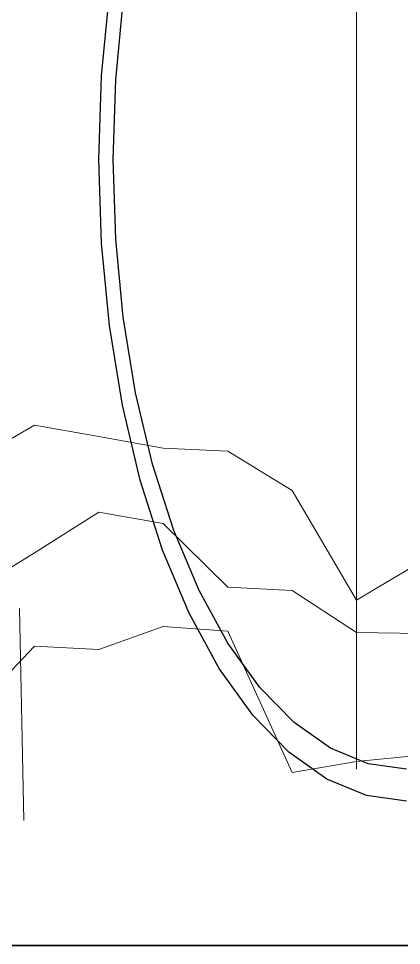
# Model space of a CAD drawing. Header units: millimetres. Extents: x -1800 to 33200, y -8500 to 38400.
# Drawn here: x 13376 to 14531, y 97 to 2891 of the extents above; entities that cross this region are included whole.
import ezdxf

# ---------------------------------------------------------------- set-up
doc = ezdxf.new("R2010")
doc.units = ezdxf.units.MM
for name, color, linetype, lineweight in [('E-FURNITURE', 7, 'Continuous', 18), ('E-GLASS', 4, 'Continuous', 13), ('E-LANDSCAPE', 8, 'Continuous', 9), ('E-OUTLINE', 7, 'Continuous', 35), ('E-WALL', 7, 'Continuous', 25)]:
    doc.layers.add(name, color=color, linetype=linetype, lineweight=lineweight)

msp = doc.modelspace()

# ---------------------------------------------------------------- linework, layer by layer
at = {"layer": 'E-FURNITURE'}
msp.add_line((13378.1, 1112.3), (13391.1, 473.9), dxfattribs=at)
at = {"layer": 'E-GLASS'}
msp.add_line((14395, 4255.7), (14395, 628.7), dxfattribs=at)
at = {"layer": 'E-LANDSCAPE'}
for points in [[(13229.6, 1552.9), (13423.9, 1665.5), (13618.1, 1631.5), (13812.3, 1596.3), (14006.6, 1586.9), (14200.8, 1468.2), (14395, 1137.4), (14589.3, 1253.8), (14783.5, 1524.7), (14977.7, 1657.9), (15172, 1892.6), (15366.2, 1834.8), (15560.5, 1830.8), (15754.7, 1649.7), (15948.9, 1605.1), (16143.2, 1831.1), (16337.4, 1960), (16531.6, 2079)], [(13229.6, 1160.8), (13423.9, 1280.7), (13618.1, 1403.4), (13812.3, 1368.9), (14006.6, 1177.3), (14200.8, 1167.2), (14395, 1040.2), (14589.3, 1037.2), (14783.5, 1320.6), (14977.7, 1464.3), (15172, 1505.1), (15366.2, 1704.5), (15560.5, 1431.8), (15754.7, 1510.7), (15948.9, 1479.7), (16143.2, 1488), (16337.4, 1670.5), (16531.6, 1774)], [(13229.6, 794.7), (13423.9, 998.9), (13618.1, 989.1), (13812.3, 1058.1), (14006.6, 1043.9), (14200.8, 618), (14395, 650.9), (14589.3, 670), (14783.5, 834.2), (14977.7, 1032.3), (15172, 1343.8), (15366.2, 1309.8), (15560.5, 1139.5), (15754.7, 1119.2), (15948.9, 1198.4), (16143.2, 1160.9), (16337.4, 1563.9), (16531.6, 1488.4)]]:
    msp.add_lwpolyline(points, dxfattribs=at)
at = {"layer": 'E-OUTLINE'}
msp.add_line((0, 96.7), (32200, 96.7), dxfattribs=at)
at = {"layer": 'E-WALL'}
for points in [[(14546.1, 532), (14425, 548.5), (14305.9, 597.9), (14191, 679.2), (14082.1, 791.1), (13981.2, 931.7), (13889.9, 1098.5), (13809.9, 1288.8), (13742.4, 1499.2), (13688.7, 1726.1), (13649.7, 1965.7), (13626, 2213.9), (13618.1, 2466.4), (13626, 2718.9), (13649.7, 2967.1)], [(14546.1, 628.7), (14430.6, 644.4), (14317.1, 691.3), (14207.5, 768.6), (14103.7, 874.9), (14007.4, 1008.4), (13920.4, 1166.9), (13844.1, 1347.7), (13779.8, 1547.5), (13728.6, 1763.1), (13691.4, 1990.8), (13668.8, 2226.5), (13661.3, 2466.4), (13668.8, 2706.3), (13691.4, 2942)]]:
    msp.add_lwpolyline(points, dxfattribs=at)

doc.saveas('drawing.dxf')
